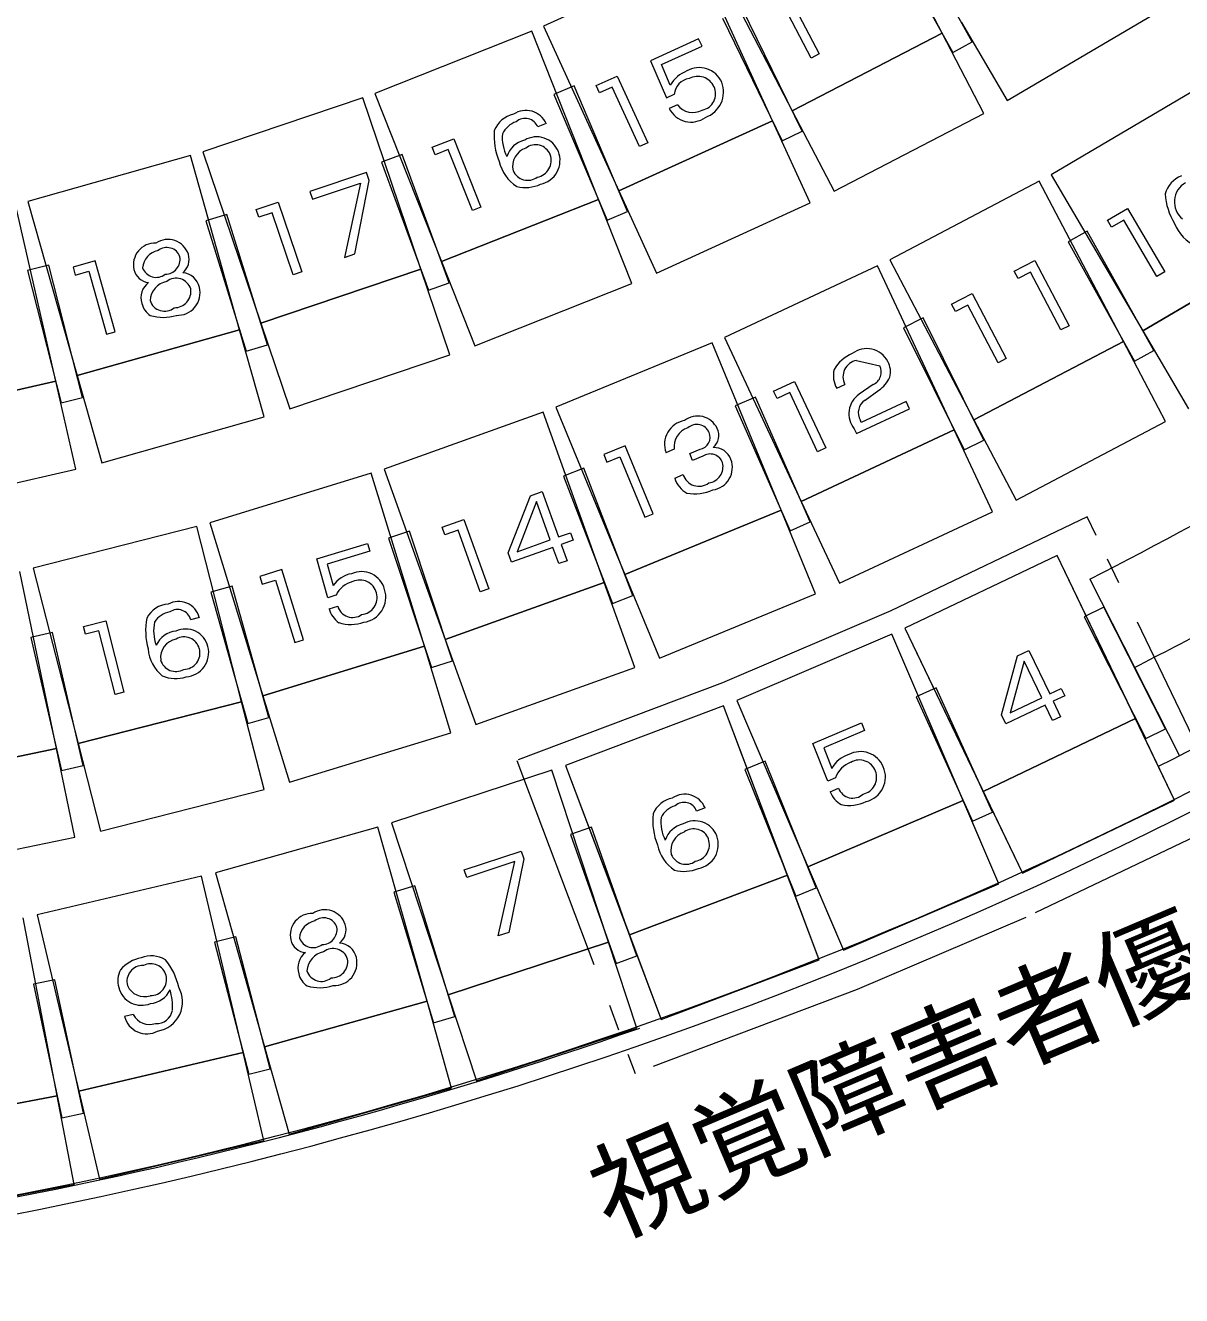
# Model space of a CAD drawing. Units: millimetres on the paper. Extents: x -1 to 279, y -216 to -20.
# Drawn here: x 133.23 to 159.72, y -171.39 to -142.27 of the extents above; entities that cross this region are included whole.
import ezdxf
from ezdxf.enums import TextEntityAlignment as Align

# ---------------------------------------------------------------- set-up
doc = ezdxf.new("R2010")
doc.units = ezdxf.units.MM
doc.linetypes.add('DASHED1', pattern=[1.8, 1.2, -0.6])
doc.linetypes.add('DOUBLE_CHAIN1', pattern=[8.8, 5, -1, 0.6, -0.6, 0.6, -1])
for name, color, linetype, lineweight in [('0-E', 7, 'Continuous', 9), ('0-F', 7, 'Continuous', 9), ('1-0', 7, 'DASHED1', 9)]:
    doc.layers.add(name, color=color, linetype=linetype, lineweight=lineweight)
doc.styles.add('HGｺﾞｼｯｸE', font='')
doc.styles.get('HGｺﾞｼｯｸE').set_extended_font_data('HGｺﾞｼｯｸE')

msp = doc.modelspace()

# ---------------------------------------------------------------- linework, layer by layer
at = {"layer": '0-E'}
for p, q in [((148.167, -144.087), (147.98, -144.173)), ((145.161, -144.521), (144.97, -144.597)), ((158.479, -146.465), (159.333, -147.919)), ((158.394, -146.731), (158.117, -146.893)), ((159.154, -148.023), (158.394, -146.731)), ((156.258, -147.923), (155.974, -148.071)), ((156.956, -149.249), (156.258, -147.923)), ((159.333, -147.919), (159.154, -148.023)), ((155.519, -150.007), (154.821, -148.679)), ((152.269, -149.949), (152.804, -150.073)), ((151.817, -150.589), (152.003, -150.501)), ((152.655, -150.501), (152.334, -150.725)), ((151.378, -152.045), (150.742, -150.685)), ((152.467, -150.857), (152.784, -150.635)), ((148.097, -151.987), (147.906, -152.065)), ((151.566, -151.955), (151.378, -152.045)), ((148.107, -152.647), (148.299, -152.567)), ((140.188, -155.641), (140.385, -155.581)), ((137.215, -155.843), (137.016, -155.893)), ((151.668, -159.839), (151.857, -159.757)), ((148.801, -160.209), (148.609, -160.281)), ((135.702, -164.947), (135.502, -164.993))]:
    msp.add_line(p, q, dxfattribs=at)
for points in [[(150.634, -141.427), (151.413, -142.923), (151.229, -143.019), (150.536, -141.689), (150.252, -141.837), (150.165, -141.671)], [(146.788, -143.429), (147.489, -144.963), (147.299, -145.049), (146.676, -143.683), (146.384, -143.817), (146.307, -143.647)], [(143.042, -144.869), (143.663, -146.435), (143.471, -146.513), (142.918, -145.117), (142.619, -145.235), (142.551, -145.063)], [(139.744, -146.079), (139.804, -146.255), (140.905, -145.883), (140.54, -147.591), (140.781, -147.509), (141.108, -145.821), (141.046, -145.639)], [(139.021, -146.323), (139.561, -147.921), (139.364, -147.987), (138.883, -146.567), (138.579, -146.669), (138.52, -146.493)], [(134.321, -147.813), (134.371, -147.993), (134.68, -147.905), (135.088, -149.349), (135.287, -149.293), (134.83, -147.669)], [(146.48, -152.107), (146.55, -152.279), (146.847, -152.157), (147.419, -153.545), (147.611, -153.465), (146.968, -151.905)], [(145.07, -152.953), (145.444, -153.997), (145.718, -153.899), (145.78, -154.071), (145.506, -154.169), (145.639, -154.541), (145.448, -154.609), (145.315, -154.239), (144.37, -154.577), (144.293, -154.361), (144.8, -153.051)], [(144.938, -153.187), (144.497, -154.335), (145.253, -154.065)], [(143.275, -153.597), (143.844, -155.185), (143.649, -155.255), (143.143, -153.841), (142.84, -153.951), (142.777, -153.775)], [(138.599, -154.901), (138.653, -155.079), (138.96, -154.985), (139.4, -156.419), (139.598, -156.359), (139.104, -154.745)], [(135.069, -155.919), (135.487, -157.553), (135.286, -157.605), (134.914, -156.151), (134.603, -156.229), (134.557, -156.049)], [(156.219, -156.597), (156.698, -157.597), (156.961, -157.471), (157.041, -157.637), (156.778, -157.763), (156.948, -158.117), (156.765, -158.205), (156.595, -157.851), (155.69, -158.283), (155.591, -158.077), (155.96, -156.721)], [(156.112, -156.843), (155.791, -158.031), (156.515, -157.685)], [(144.587, -161.197), (144.647, -161.379), (144.306, -163.063), (144.065, -163.143), (144.444, -161.439), (143.34, -161.803), (143.282, -161.625)]]:
    msp.add_lwpolyline(points, close=True, dxfattribs=at)
for points in [[(148.003, -143.637), (147.805, -143.169), (148.732, -142.745), (148.654, -142.575), (147.551, -143.079)], [(147.551, -143.079), (147.92, -143.929), (148.096, -143.849)], [(158.117, -146.893), (158.023, -146.733), (158.479, -146.465)], [(155.974, -148.071), (155.887, -147.907), (156.355, -147.661)], [(156.355, -147.661), (157.14, -149.153), (156.956, -149.249)], [(154.821, -148.679), (154.536, -148.827), (154.45, -148.663), (154.918, -148.417)], [(154.918, -148.417), (155.703, -149.909), (155.519, -150.007)], [(150.742, -150.685), (150.451, -150.821), (150.373, -150.653), (150.851, -150.429), (151.566, -151.955)], [(152.22, -151.515), (152.271, -151.625), (153.487, -151.057), (153.408, -150.889), (152.381, -151.369), (152.36, -151.325)], [(148.75, -152.147), (148.517, -152.243), (148.45, -152.083), (148.686, -151.985)], [(140.345, -155.335), (140.162, -155.391), (139.906, -154.501), (141.067, -154.145)], [(141.067, -154.145), (141.121, -154.323), (140.147, -154.621), (140.282, -155.113)], [(151.792, -159.519), (151.615, -159.593), (151.267, -158.735), (152.382, -158.259), (152.455, -158.431)], [(152.455, -158.431), (151.519, -158.829), (151.705, -159.305)]]:
    msp.add_lwpolyline(points, dxfattribs=at)
for centre, radius, start, end in [((148.666, -143.804), 0.567, 24.2363, 119.6372), ((148.688, -144.052), 0.8, 112.1964, 148.7586), ((148.493, -143.882), 0.398, 97.8978, 175.3233), ((148.635, -143.845), 0.408, 24.5381, 118.8824), ((148.667, -143.839), 0.377, 280.343, 25.7399), ((148.61, -143.795), 0.615, 288.9193, 21.3898), ((148.52, -143.825), 0.44, 216.543, 299.2289), ((144.534, -144.897), 0.602, 101.6213, 158.779), ((144.7, -144.717), 0.5, 23.0227, 125.046), ((144.681, -144.71), 0.31, 21.3997, 131.784), ((148.479, -143.932), 0.554, 205.7816, 306.5883), ((145.479, -144.801), 1.512, 175.3645, 202.8034), ((144.626, -144.973), 0.516, 107.0072, 155.0825), ((145.109, -144.837), 0.955, 175.0602, 207.433), ((144.789, -145.437), 0.551, 102.718, 163.1349), ((144.943, -145.362), 0.538, 22.17, 120.658), ((144.917, -145.366), 0.361, 21.8843, 127.9611), ((144.829, -145.497), 0.437, 107.9277, 193.5881), ((144.889, -145.366), 0.387, 279.968, 20.418), ((144.919, -145.362), 0.56, 281.7517, 21.2603), ((144.97, -145.192), 0.905, 192.4364, 237.8965), ((144.738, -145.459), 0.361, 202.8068, 307.1338), ((159.95, -146.305), 0.633, 111.3933, 164.2698), ((160.062, -146.316), 0.507, 119.6278, 230.4256), ((144.692, -145.151), 0.834, 255.9116, 294.1696), ((160.797, -146.034), 1.46, 183.9073, 212.0011), ((160.438, -146.473), 0.94, 200.8166, 246.1885), ((136.2, -147.755), 0.496, 87.7005, 193.0974), ((136.494, -147.671), 0.495, 18.3918, 123.6045), ((136.347, -147.859), 0.433, 100.4184, 175.7359), ((136.47, -147.68), 0.319, 19.2414, 129.2293), ((136.429, -147.627), 0.346, 270.8652, 8.5564), ((136.582, -147.631), 0.399, 308.966, 16.8966), ((136.082, -147.79), 0.373, 192.0148, 265.3762), ((136.227, -147.712), 0.333, 200.2201, 308.3792), ((136.322, -148.515), 0.445, 127.3981, 197.0438), ((136.556, -148.602), 0.471, 100.8221, 177.0213), ((136.683, -148.419), 0.353, 18.0644, 127.6191), ((136.801, -148.368), 0.428, 12.4783, 85.6952), ((136.645, -148.363), 0.378, 268.9579, 8.2211), ((136.71, -148.395), 0.522, 267.5432, 13.2895), ((136.332, -148.542), 0.447, 193.2979, 237.4127), ((136.417, -148.474), 0.347, 197.3745, 309.4979), ((136.386, -147.963), 1, 252.8505, 287.5337), ((152.505, -150.213), 0.536, 26.1051, 128.1097), ((152.511, -150.595), 0.872, 112.7329, 149.9873), ((152.347, -150.327), 0.386, 101.576, 206.8992), ((152.343, -150.295), 0.602, 166.9455, 209.2027), ((152.527, -150.217), 0.312, 294.1495, 27.4136), ((152.59, -150.212), 0.461, 344.7824, 30.6388), ((152.374, -150.039), 0.723, 304.521, 336.0173), ((152.636, -151.172), 0.539, 124.0406, 219.4799), ((152.664, -151.149), 0.352, 124.0796, 210.1172), ((148.426, -151.873), 0.554, 100.0934, 200.3366), ((148.631, -151.72), 0.495, 25.1384, 127.6093), ((148.612, -151.729), 0.312, 23.8219, 131.4166), ((148.541, -151.923), 0.449, 107.5928, 188.2458), ((148.639, -151.71), 0.279, 279.6963, 22.521), ((148.745, -151.669), 0.371, 311.3764, 25.501), ((149.007, -152.357), 0.41, 19.6387, 92.3802), ((148.92, -152.394), 0.3, 19.7452, 124.4232), ((148.834, -152.384), 0.379, 278.3465, 13.8432), ((148.909, -152.405), 0.519, 278.2116, 20.9991), ((148.661, -152.455), 0.379, 197.1457, 306.7907), ((148.674, -152.478), 0.592, 196.6502, 241.0299), ((148.561, -151.985), 1.024, 260.2327, 294.3109), ((140.815, -155.473), 0.644, 100.0258, 146.0143), ((140.928, -155.34), 0.549, 14.6648, 114.1734), ((140.857, -155.567), 0.561, 102.8164, 155.6495), ((140.894, -155.373), 0.389, 13.7095, 114.4599), ((140.905, -155.376), 0.581, 277.8322, 17.4729), ((136.736, -155.97), 0.495, 14.8614, 118.5404), ((140.902, -155.391), 0.385, 274.4918, 16.5897), ((136.543, -156.132), 0.598, 94.1706, 152.446), ((136.625, -156.224), 0.516, 99.6011, 147.5668), ((136.716, -155.97), 0.31, 14.3384, 124.6867), ((140.727, -155.505), 0.556, 194.2321, 235.2699), ((140.725, -155.491), 0.352, 194.7858, 306.2116), ((137.516, -156.156), 1.532, 168.6942, 195.5003), ((137.132, -156.149), 0.964, 167.8942, 200.0198), ((140.682, -155.087), 0.915, 252.7166, 289.2788), ((136.731, -156.706), 0.553, 95.4584, 155.8326), ((136.763, -156.769), 0.437, 100.7086, 186.3691), ((136.899, -156.636), 0.529, 13.843, 114.6497), ((136.866, -156.649), 0.36, 14.7043, 120.8361), ((136.94, -156.483), 0.905, 185.1834, 230.6435), ((136.854, -156.658), 0.375, 270.4437, 15.6012), ((136.868, -156.646), 0.561, 274.512, 14.0583), ((136.676, -156.721), 0.361, 195.5212, 299.996), ((136.671, -156.408), 0.833, 248.5405, 286.8431), ((152.263, -159.591), 0.627, 105.5286, 152.8579), ((152.365, -159.48), 0.562, 22.238, 118.7485), ((152.327, -159.696), 0.564, 109.0484, 161.7294), ((152.341, -159.499), 0.389, 19.7396, 120.49), ((152.353, -159.499), 0.581, 283.9526, 23.5178), ((152.338, -159.507), 0.395, 282.3777, 20.7898), ((152.189, -159.646), 0.555, 200.3843, 241.3999), ((152.186, -159.633), 0.351, 200.6814, 312.2505), ((148.169, -160.574), 0.603, 100.7692, 157.9269), ((148.256, -160.652), 0.514, 105.9403, 154.1252), ((148.337, -160.394), 0.499, 21.7447, 124.197), ((148.319, -160.391), 0.31, 20.6736, 131.1119), ((152.102, -159.235), 0.916, 258.7338, 295.2736), ((149.116, -160.494), 1.513, 174.4355, 201.8518), ((148.751, -160.524), 0.962, 174.2231, 206.3712), ((148.417, -161.119), 0.554, 102.0463, 162.335), ((148.569, -161.042), 0.537, 20.8798, 119.8975), ((148.542, -161.049), 0.361, 20.8176, 126.9861), ((148.453, -161.179), 0.437, 107.0394, 192.7198), ((148.519, -161.052), 0.383, 278.459, 19.9777), ((148.544, -161.046), 0.561, 280.8078, 20.3164), ((148.597, -160.877), 0.904, 191.4745, 236.9786), ((148.362, -161.14), 0.361, 201.9129, 306.3508), ((148.322, -160.831), 0.833, 254.861, 293.1189), ((139.794, -163.122), 0.495, 87.6262, 192.9862), ((140.089, -163.038), 0.494, 18.5205, 123.7516), ((140.064, -163.048), 0.32, 19.1087, 128.9162), ((139.942, -163.226), 0.434, 100.3965, 175.6934), ((140.023, -162.995), 0.347, 270.8937, 8.5279), ((140.176, -162.997), 0.4, 308.9692, 16.7951), ((139.677, -163.155), 0.373, 192.0457, 265.3452), ((139.823, -163.079), 0.333, 200.0159, 308.1749), ((140.395, -163.733), 0.427, 12.4326, 85.7114), ((136.042, -164.465), 0.835, 100.9303, 139.3665), ((136.115, -164.234), 0.633, 59.4859, 111.4058), ((139.915, -163.88), 0.444, 127.3049, 197.18), ((140.149, -163.969), 0.469, 100.6819, 176.9016), ((140.278, -163.785), 0.352, 18.1468, 127.8821), ((140.304, -163.761), 0.522, 267.5326, 13.2789), ((135.884, -164.175), 0.539, 151.9158, 196.3837), ((135.923, -164.19), 0.369, 87.9449, 194.6448), ((136.103, -164.141), 0.36, 14.7243, 117.5489), ((135.346, -164.607), 1.425, 11.7221, 40.0867), ((140.012, -163.839), 0.347, 197.4135, 309.4476), ((140.238, -163.729), 0.378, 269.016, 8.2227), ((136.096, -164.145), 0.368, 269.1116, 15.0599), ((139.929, -163.91), 0.449, 193.0181, 237.1329), ((135.89, -164.194), 0.54, 194.2705, 292.3604), ((135.958, -164.101), 0.433, 204.9167, 287.703), ((136.05, -164.15), 0.545, 274.7672, 335.1414), ((136.151, -164.654), 0.68, 279.1984, 29.7267), ((135.167, -164.775), 1.433, 357.0294, 16.0309), ((139.977, -163.335), 0.996, 252.9757, 287.7933), ((136.01, -164.865), 0.523, 194.1353, 298.5362), ((136.074, -164.751), 0.421, 207.7231, 289.062), ((136.243, -164.791), 0.36, 264.9855, 350.6658)]:
    msp.add_arc(centre, radius, start, end, dxfattribs=at)
at = {"layer": '0-F'}
for p, q in [((154.231, -142.445), (152.316, -138.765)), ((154.922, -142.649), (153.408, -139.913)), ((152.966, -140.157), (154.48, -142.893)), ((148.884, -140.549), (150.799, -144.229)), ((148.62, -140.679), (145.101, -142.287)), ((150.344, -144.453), (148.62, -140.679)), ((149.198, -142.103), (150.57, -144.913)), ((151.024, -144.693), (149.651, -141.881)), ((155.725, -143.987), (159.06, -142.029)), ((145.101, -142.287), (146.825, -146.061)), ((154.675, -142.199), (155.725, -143.987)), ((144.83, -142.401), (141.234, -143.827)), ((146.359, -146.259), (144.83, -142.401)), ((154.231, -142.445), (150.799, -144.229)), ((150.799, -144.229), (154.231, -142.445)), ((155.188, -144.285), (154.231, -142.445)), ((154.48, -142.893), (154.922, -142.649)), ((141.234, -143.827), (142.762, -147.685)), ((145.799, -143.655), (145.335, -143.853)), ((145.335, -143.853), (146.562, -146.731)), ((147.026, -146.533), (145.799, -143.655)), ((160.064, -143.731), (156.728, -145.691)), ((140.958, -143.929), (137.293, -145.167)), ((142.287, -147.859), (140.958, -143.929)), ((150.799, -144.229), (151.757, -146.071)), ((151.757, -146.071), (155.188, -144.285)), ((150.344, -144.453), (146.825, -146.061)), ((146.825, -146.061), (150.344, -144.453)), ((151.206, -146.339), (150.344, -144.453)), ((150.57, -144.913), (151.024, -144.693)), ((137.012, -145.255), (133.289, -146.305)), ((138.138, -149.249), (137.012, -145.255)), ((137.293, -145.167), (138.623, -149.097)), ((141.861, -145.231), (141.387, -145.405)), ((142.939, -148.167), (141.861, -145.231)), ((141.387, -145.405), (142.465, -148.341)), ((156.455, -145.843), (153.032, -147.643)), ((158.387, -149.515), (156.455, -145.843)), ((156.728, -145.691), (158.83, -149.269)), ((146.825, -146.061), (147.687, -147.947)), ((133.924, -150.423), (133.004, -146.377)), ((133.289, -146.305), (134.415, -150.297)), ((146.359, -146.259), (142.762, -147.685)), ((142.762, -147.685), (146.359, -146.259)), ((147.122, -148.187), (146.359, -146.259)), ((147.687, -147.947), (151.206, -146.339)), ((137.847, -146.601), (137.365, -146.749)), ((137.365, -146.749), (138.291, -149.739)), ((138.773, -149.589), (137.847, -146.601)), ((146.562, -146.731), (147.026, -146.533)), ((157.559, -146.985), (157.117, -147.231)), ((159.08, -149.719), (157.559, -146.985)), ((157.117, -147.231), (158.638, -149.965)), ((162.165, -147.309), (158.83, -149.269)), ((158.83, -149.269), (162.165, -147.309)), ((133.769, -147.765), (133.28, -147.889)), ((133.28, -147.889), (134.052, -150.921)), ((134.541, -150.797), (133.769, -147.765)), ((142.287, -147.859), (138.623, -149.097)), ((138.623, -149.097), (142.287, -147.859)), ((142.951, -149.823), (142.287, -147.859)), ((142.762, -147.685), (143.527, -149.613)), ((152.752, -147.783), (149.248, -149.421)), ((154.509, -151.541), (152.752, -147.783)), ((153.032, -147.643), (154.963, -151.315)), ((142.465, -148.341), (142.939, -148.167)), ((143.527, -149.613), (147.122, -148.187)), ((153.8, -148.975), (153.348, -149.199)), ((155.192, -151.777), (153.8, -148.975)), ((138.138, -149.249), (134.415, -150.297)), ((134.415, -150.297), (138.138, -149.249)), ((138.701, -151.245), (138.138, -149.249)), ((138.623, -149.097), (139.287, -151.063)), ((153.348, -149.199), (154.74, -152.003)), ((158.83, -149.269), (159.88, -151.057)), ((138.291, -149.739), (138.773, -149.589)), ((148.962, -149.547), (145.385, -151.021)), ((150.542, -153.383), (148.962, -149.547)), ((149.248, -149.421), (151.006, -153.181)), ((158.387, -149.515), (154.963, -151.315)), ((154.963, -151.315), (158.387, -149.515)), ((159.353, -151.349), (158.387, -149.515)), ((139.287, -151.063), (142.951, -149.823)), ((158.638, -149.965), (159.08, -149.719)), ((133.924, -150.423), (130.152, -151.281)), ((130.152, -151.281), (133.924, -150.423)), ((134.384, -152.445), (133.924, -150.423)), ((134.415, -150.297), (134.978, -152.295)), ((134.052, -150.921), (134.541, -150.797)), ((149.954, -150.789), (149.491, -150.991)), ((151.212, -153.651), (149.954, -150.789)), ((145.093, -151.133), (141.452, -152.439)), ((146.493, -155.039), (145.093, -151.133)), ((145.385, -151.021), (146.965, -154.857)), ((149.491, -150.991), (150.751, -153.855)), ((134.978, -152.295), (138.701, -151.245)), ((154.963, -151.315), (155.929, -153.151)), ((155.929, -153.151), (159.353, -151.349)), ((154.509, -151.541), (151.006, -153.181)), ((151.006, -153.181), (154.509, -151.541)), ((155.389, -153.419), (154.509, -151.541)), ((154.74, -152.003), (155.192, -151.777)), ((130.611, -153.303), (134.384, -152.445)), ((141.155, -152.537), (137.456, -153.671)), ((142.37, -156.503), (141.155, -152.537)), ((141.452, -152.439), (142.85, -156.345)), ((146.025, -152.419), (145.555, -152.601)), ((147.15, -155.339), (146.025, -152.419)), ((145.555, -152.601), (146.679, -155.521)), ((150.542, -153.383), (146.965, -154.857)), ((146.965, -154.857), (150.542, -153.383)), ((151.332, -155.301), (150.542, -153.383)), ((151.006, -153.181), (151.885, -155.059)), ((151.885, -155.059), (155.389, -153.419)), ((137.156, -153.755), (133.408, -154.715)), ((138.184, -157.775), (137.156, -153.755)), ((137.456, -153.671), (138.672, -157.637)), ((150.751, -153.855), (151.212, -153.651)), ((142.026, -153.865), (141.548, -154.025)), ((141.548, -154.025), (142.533, -156.993)), ((143.013, -156.833), (142.026, -153.865)), ((156.87, -154.419), (153.382, -156.091)), ((158.664, -158.159), (156.87, -154.419)), ((133.943, -158.847), (133.103, -154.785)), ((133.408, -154.715), (134.436, -158.733)), ((146.965, -154.857), (147.756, -156.775)), ((137.964, -155.123), (137.479, -155.259)), ((138.81, -158.135), (137.964, -155.123)), ((146.493, -155.039), (142.85, -156.345)), ((142.85, -156.345), (146.493, -155.039)), ((147.193, -156.993), (146.493, -155.039)), ((157.617, -154.963), (159.668, -159.013)), ((137.479, -155.259), (138.325, -158.271)), ((146.679, -155.521), (147.15, -155.339)), ((147.756, -156.775), (151.332, -155.301)), ((157.935, -155.603), (157.485, -155.831)), ((159.347, -158.393), (157.935, -155.603)), ((157.485, -155.831), (158.897, -158.621)), ((133.847, -156.189), (133.355, -156.303)), ((133.355, -156.303), (134.06, -159.349)), ((134.552, -159.237), (133.847, -156.189)), ((142.85, -156.345), (143.551, -158.297)), ((153.083, -156.225), (149.527, -157.747)), ((154.713, -160.041), (153.083, -156.225)), ((153.382, -156.091), (155.175, -159.833)), ((142.37, -156.503), (138.672, -157.637)), ((138.672, -157.637), (142.37, -156.503)), ((142.978, -158.487), (142.37, -156.503)), ((142.533, -156.993), (143.013, -156.833)), ((143.551, -158.297), (147.193, -156.993)), ((154.097, -157.455), (153.637, -157.663)), ((155.387, -160.305), (154.097, -157.455)), ((138.184, -157.775), (134.436, -158.733)), ((134.436, -158.733), (138.184, -157.775)), ((138.698, -159.783), (138.184, -157.775)), ((138.672, -157.637), (139.28, -159.621)), ((149.527, -157.747), (151.157, -161.561)), ((153.637, -157.663), (154.928, -160.513)), ((149.223, -157.869), (145.603, -159.235)), ((150.687, -161.751), (149.223, -157.869)), ((138.325, -158.271), (138.81, -158.135)), ((158.664, -158.159), (155.175, -159.833)), ((155.175, -159.833), (158.664, -158.159)), ((159.559, -160.031), (158.664, -158.159)), ((158.897, -158.621), (159.347, -158.393)), ((139.28, -159.621), (142.978, -158.487)), ((133.943, -158.847), (130.154, -159.631)), ((130.154, -159.631), (133.943, -158.847)), ((134.363, -160.879), (133.943, -158.847)), ((134.436, -158.733), (134.951, -160.743)), ((134.06, -159.349), (134.552, -159.237)), ((145.603, -159.235), (147.067, -163.117)), ((150.182, -159.139), (149.714, -159.327)), ((151.349, -162.041), (150.182, -159.139)), ((145.294, -159.343), (141.619, -160.551)), ((146.59, -163.285), (145.294, -159.343)), ((149.714, -159.327), (150.881, -162.231)), ((134.951, -160.743), (138.698, -159.783)), ((155.175, -159.833), (156.072, -161.703)), ((154.713, -160.041), (151.157, -161.561)), ((151.157, -161.561), (154.713, -160.041)), ((155.529, -161.949), (154.713, -160.041)), ((156.072, -161.703), (159.559, -160.031)), ((154.928, -160.513), (155.387, -160.305)), ((141.307, -160.647), (137.582, -161.695)), ((142.431, -164.641), (141.307, -160.647)), ((141.619, -160.551), (142.915, -164.493)), ((146.198, -160.653), (145.722, -160.821)), ((147.238, -163.603), (146.198, -160.653)), ((130.574, -161.663), (134.363, -160.879)), ((145.722, -160.821), (146.763, -163.773)), ((151.157, -161.561), (151.972, -163.469)), ((137.265, -161.775), (133.5, -162.663)), ((138.217, -165.815), (137.265, -161.775)), ((137.582, -161.695), (138.707, -165.689)), ((150.687, -161.751), (147.067, -163.117)), ((147.067, -163.117), (150.687, -161.751)), ((151.419, -163.691), (150.687, -161.751)), ((142.152, -161.995), (141.67, -162.141)), ((141.67, -162.141), (142.582, -165.135)), ((143.065, -164.987), (142.152, -161.995)), ((150.881, -162.231), (151.349, -162.041)), ((151.972, -163.469), (155.529, -161.949)), ((133.955, -166.807), (133.18, -162.731)), ((133.5, -162.663), (134.451, -166.701)), ((138.053, -163.161), (137.564, -163.287)), ((137.564, -163.287), (138.347, -166.315)), ((138.836, -166.189), (138.053, -163.161)), ((146.59, -163.285), (142.915, -164.493)), ((142.915, -164.493), (146.59, -163.285)), ((147.238, -165.255), (146.59, -163.285)), ((147.067, -163.117), (147.799, -165.057)), ((146.763, -163.773), (147.238, -163.603)), ((147.799, -165.057), (151.419, -163.691)), ((133.907, -164.149), (133.414, -164.253)), ((134.558, -167.207), (133.907, -164.149)), ((133.414, -164.253), (134.064, -167.313)), ((142.915, -164.493), (143.563, -166.463)), ((142.431, -164.641), (138.707, -165.689)), ((138.707, -165.689), (142.431, -164.641)), ((142.992, -166.637), (142.431, -164.641)), ((142.582, -165.135), (143.065, -164.987)), ((143.563, -166.463), (147.238, -165.255)), ((138.707, -165.689), (139.269, -167.685)), ((138.217, -165.815), (134.451, -166.701)), ((134.451, -166.701), (138.217, -165.815)), ((138.691, -167.833), (138.217, -165.815)), ((138.347, -166.315), (138.836, -166.189)), ((133.955, -166.807), (130.156, -167.529)), ((130.156, -167.529), (133.955, -166.807)), ((134.344, -168.845), (133.955, -166.807)), ((134.451, -166.701), (134.927, -168.721)), ((139.269, -167.685), (142.992, -166.637)), ((134.064, -167.313), (134.558, -167.207)), ((134.927, -168.721), (138.691, -167.833)), ((130.543, -169.569), (134.344, -168.845))]:
    msp.add_line(p, q, dxfattribs=at)
at = {"layer": '0-F', "linetype": 'DOUBLE_CHAIN1'}
for p, q in [((157.556, -153.536), (153.058, -155.692)), ((160.872, -160.456), (157.556, -153.536)), ((153.058, -155.692), (149.2, -157.343)), ((149.2, -157.343), (144.491, -159.12)), ((144.491, -159.12), (147.197, -166.294)), ((160.872, -160.456), (156.148, -162.72)), ((156.148, -162.72), (152.289, -164.372)), ((152.289, -164.372), (147.197, -166.294))]:
    msp.add_line(p, q, dxfattribs=at)
at = {"layer": '0-F'}
for points in [[(156.072, -161.703), (159.559, -160.031), (156.87, -154.419), (153.382, -156.091)], [(151.972, -163.469), (155.529, -161.949), (153.083, -156.225), (149.527, -157.747)], [(147.799, -165.057), (151.419, -163.691), (149.223, -157.869), (145.603, -159.235)]]:
    msp.add_lwpolyline(points, close=True, dxfattribs=at)
for centre, radius, start, end in [((113.012, -67.451), 98.225, 297.00811, 303.21745), ((113.053, -67.498), 102.703, 296.69349, 303.22345), ((112.952, -67.319), 100.638, 297.00111, 299.39281), ((112.971, -67.101), 103.935, 272.04954, 296.93226), ((112.998, -67.19), 104.265, 272.03599, 296.94137), ((113.373, -68.397), 102.63, 272.19508, 289.30611)]:
    msp.add_arc(centre, radius, start, end, dxfattribs=at)

# ---------------------------------------------------------------- texts
at = {"layer": '1-0', "style": 'HGｺﾞｼｯｸE'}
msp.add_text('視覚障害者優先席', height=1.833, rotation=23, dxfattribs=at).set_placement((146.886, -170.596), align=Align.BOTTOM_LEFT)

doc.saveas('drawing.dxf')
